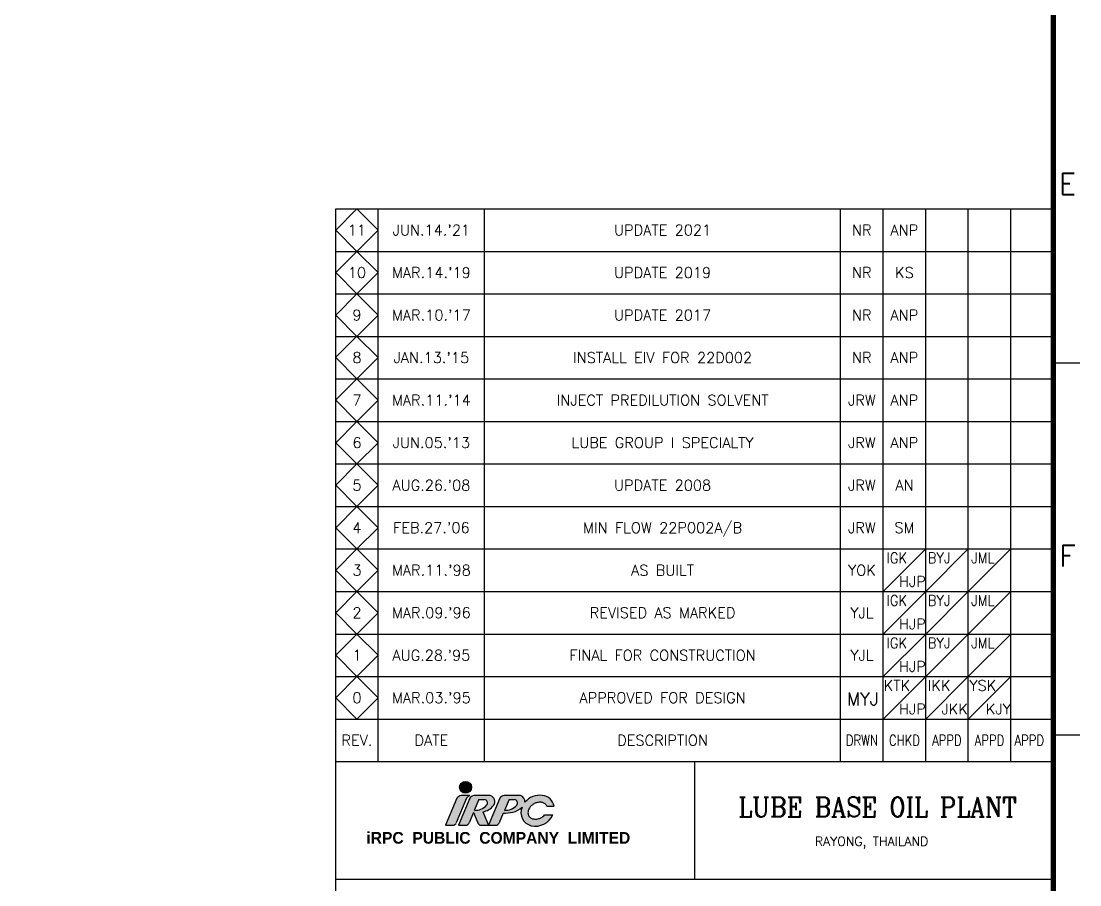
# Model space of a CAD drawing. Header units: millimetres. Extents: x 2699 to 3591, y 333 to 971.
# Drawn here: x 3371.9 to 3591, y 466.8 to 645.5 of the extents above; entities that cross this region are included whole.
import ezdxf
from ezdxf.enums import TextEntityAlignment as Align

# ---------------------------------------------------------------- set-up
doc = ezdxf.new("R2010")
doc.units = ezdxf.units.MM
for name, color, linetype in [('DIM', 7, 'Continuous'), ('DWGLMT', 6, 'Continuous'), ('TTBOX', 6, 'Continuous')]:
    doc.layers.add(name, color=color, linetype=linetype)
doc.styles.add('ROMANC', font='romanc', dxfattribs={"height": 1.5})
doc.styles.add('ROMANS', font='romans.shx')
doc.styles.add('S3', font='SIMPLEX')
doc.styles.get("Standard").update_dxf_attribs({"font": 'romans.shx'})
doc.styles.add('STYLE1', font='romab___.ttf')

# ---------------------------------------------------------------- blocks, each defined once
blk = doc.blocks.new('J1')
at = {"layer": 'TTBOX', "color": 7, "style": 'ROMANS'}
for s, p in [("MAR.09.'96", (18, -5)), ('REVISED AS MARKED', (61.5, -5))]:
    blk.add_text(s, height=2, dxfattribs=at).set_placement(p, align=Align.CENTER)
blk = doc.blocks.new('LOGO')
for color, points in [(1, [(177, 89, 1), (207.5, 89, 1)]), (161, [(319.8, 67.8), (315.6, 57.9), (318.2, 57.9, -0.578871), (323.5, 43, -0.129175), (304.6, 31.5), (301, 23, 0.024345), (314, 25.1, 0.053995), (324.4, 28.9), (339.3, 64.5, 0.114261), (333, 67.8)])]:
    blk.add_hatch(color=color).paths.add_polyline_path(points)
h = blk.add_hatch(color=154)
h.paths.add_polyline_path([(194.9, 61, -0.153555), (203.6, 67.8), (180.9, 67.8, 0.231513), (170, 61), (141, -8.2), (160.6, -8.2, 0.300013), (168.2, -2.6)])
h.paths.add_polyline_path([(173.9, -8.2), (193.6, -8.2, 0.300013), (201.2, -2.6), (212.5, 24.5), (223.9, -2.6, 0.300013), (231.5, -8.2), (251.2, -8.2), (236.7, 26.3, 0.195224), (264.2, 42.5, 0.542848), (255.7, 67.8), (213.9, 67.8, 0.231513), (202.9, 61)])
h.paths.add_polyline_path([(226.5, 57.9), (240.9, 57.9, -0.578871), (246.2, 43, -0.20446), (214.7, 29.8)], flags=16)
h.paths.add_polyline_path([(303.8, 57.9), (315.6, 57.9), (319.8, 67.8), (291.1, 67.8, 0.231513), (280.2, 61), (251.2, -8.2), (270.8, -8.2, 0.300013), (278.4, -2.6), (288.8, 22.2, 0.02257), (301, 23), (304.6, 31.5, -0.073348), (292, 29.8)])
h = blk.add_hatch(color=141)
edge = h.paths.add_edge_path()
edge.add_ellipse((377.3, 29), major_axis=(-38.2, -22.6), ratio=0.856342, start_angle=162.5909, end_angle=292.4263)
edge.add_arc((329, 52.4), 15.9, 353.5282, 409.5463)
edge.add_line((339.3, 64.5), (324.4, 28.9))
edge.add_arc((301.4, 75.3), 51.8, 296.3797, 313.7721)
edge.add_ellipse((377.3, 29), major_axis=(-38.2, -22.6), ratio=0.856342, start_angle=312.3483, end_angle=489.5099)
edge.add_line((416.5, 18.1), (395.2, 18.1))
edge.add_spline(control_points=[(395.2, 18.1), (394, 16.7), (392.6, 15.4), (389.4, 12.9), (387.7, 11.8), (384.8, 10.3), (383.7, 9.8), (380.9, 8.7), (379.3, 8.3), (375.8, 7.5), (373.9, 7.3), (370.2, 7.2), (368.4, 7.3), (365.1, 8), (363.6, 8.4), (359.9, 10), (358, 11.3), (355.9, 13.6), (355.3, 14.3), (354.3, 15.9), (353.9, 16.8), (353.2, 18.6), (352.9, 19.5), (352.4, 22.4), (352.3, 24.3), (352.8, 27.5), (353.1, 28.6), (353.7, 30.8), (354.2, 31.9), (355.6, 34.9), (356.8, 36.8), (358.9, 39.5), (359.7, 40.3), (361.4, 42), (362.3, 42.8), (364.3, 44.4), (365.5, 45.3), (368, 46.8), (369.3, 47.5), (372, 48.6), (373.3, 49.1), (376.1, 49.9), (377.5, 50.2), (380.2, 50.6), (381.5, 50.7), (384.1, 50.8), (385.4, 50.7), (387.8, 50.3), (388.9, 50.1), (391.1, 49.5), (392.1, 49.1), (394.4, 48), (395.6, 47.2), (397.7, 45.4), (398.6, 44.4), (399.9, 42.5), (400.4, 41.7), (400.8, 40.8)], knot_values=[3.032261, 3.032261, 3.032261, 3.032261, 3.236598, 3.236598, 3.445002, 3.445002, 3.578184, 3.578184, 3.751992, 3.751992, 3.967447, 3.967447, 4.182903, 4.182903, 4.398359, 4.398359, 4.760483, 4.760483, 4.928447, 4.928447, 5.096411, 5.096411, 5.264375, 5.264375, 5.56337, 5.56337, 5.712867, 5.712867, 5.862365, 5.862365, 6.112831, 6.112831, 6.238065, 6.238065, 6.363298, 6.363298, 6.514679, 6.514679, 6.66606, 6.66606, 6.817441, 6.817441, 6.969385, 6.969385, 7.12133, 7.12133, 7.273274, 7.273274, 7.425218, 7.425218, 7.577162, 7.577162, 7.803975, 7.803975, 8.030787, 8.030787, 8.207159, 8.207159, 8.207159, 8.207159], degree=3, periodic=0)
edge.add_line((400.8, 40.8), (419.5, 40.8))
at = {"color": 174}
for p, q in [((170, 61), (141, -8.2)), ((194.9, 61), (168.2, -2.6)), ((202.9, 61), (173.9, -8.2)), ((203.6, 67.8), (180.9, 67.8)), ((255.7, 67.8), (213.9, 67.8)), ((226.5, 57.9), (214.7, 29.8)), ((226.5, 57.9), (240.9, 57.9)), ((280.2, 61), (251.2, -8.2)), ((212.5, 24.5), (201.2, -2.6)), ((212.5, 24.5), (223.9, -2.6)), ((236.7, 26.3), (251.2, -8.2)), ((288.8, 22.2), (278.4, -2.6)), ((141, -8.2), (160.6, -8.2)), ((146.2, -8.2), (160.6, -8.2)), ((173.9, -8.2), (193.6, -8.2)), ((173.9, -8.2), (193.6, -8.2)), ((231.5, -8.2), (270.8, -8.2))]:
    blk.add_line(p, q, dxfattribs=at)
at = {"color": 154}
for p, q in [((333, 67.8), (291.1, 67.8)), ((303.8, 57.9), (292, 29.8)), ((303.8, 57.9), (318.2, 57.9))]:
    blk.add_line(p, q, dxfattribs=at)
at = {"color": 142}
for p, q in [((400.8, 40.8), (419.5, 40.8)), ((395.2, 18.1), (416.5, 18.1))]:
    blk.add_line(p, q, dxfattribs=at)
at = {"color": 1}
blk.add_circle((192.3, 89), 15.3, dxfattribs=at)
at = {"color": 174}
for centre, radius, start, end in [((182.4, 53.2), 14.7, 95.8965, 148.0368), ((210, 50.5), 18.4, 110.4459, 145.3653), ((215.4, 53.2), 14.7, 95.8965, 148.0368), ((239.3, 48.9), 9.14, 319.4745, 79.7359), ((251.8, 52.4), 15.9, 321.6388, 75.6198), ((215.1, 73.2), 43.5, 269.5945, 315.8162), ((230.4, 68.3), 42.5, 278.5054, 322.6916), ((160.2, 0.3), 8.58, 267.0056, 339.7941), ((193.1, 0.3), 8.58, 267.0056, 339.7941), ((232, 0.3), 8.58, 200.2059, 272.9944), ((270.4, 0.3), 8.58, 267.0056, 339.7941)]:
    blk.add_arc(centre, radius, start, end, dxfattribs=at)
at = {"color": 154}
for centre, radius, start, end in [((292.6, 53.2), 14.7, 95.8965, 148.0368), ((292.3, 73.2), 43.5, 269.5945, 315.8162), ((286, 157.2), 135, 271.186, 281.9362)]:
    blk.add_arc(centre, radius, start, end, dxfattribs=at)
at = {"color": 161}
for centre, radius, start, end in [((316.5, 48.9), 9.14, 319.4745, 79.7359), ((301.4, 75.3), 51.8, 284.0169, 313.7721)]:
    blk.add_arc(centre, radius, start, end, dxfattribs=at)
at = {"color": 142}
blk.add_arc((329, 52.4), 15.9, 353.5282, 75.6198, dxfattribs=at)
at = {"color": 141}
blk.add_ellipse((377.3, 29), major_axis=(-38.2, -22.6), ratio=0.856342, start_param=2.837746, end_param=5.103802, dxfattribs=at)
at = {"color": 142}
blk.add_ellipse((377.3, 29), major_axis=(-38.2, -22.6), ratio=0.856342, start_param=5.451506, end_param=8.54356, dxfattribs=at)
at = {"color": 141}
blk.add_open_spline([(400.8, 40.8), (400.4, 41.7), (399.9, 42.5), (398.6, 44.4), (397.7, 45.4), (395.6, 47.2), (394.4, 48), (392.1, 49.1), (391.1, 49.5), (388.9, 50.1), (387.8, 50.3), (385.4, 50.7), (384.1, 50.8), (381.5, 50.7), (380.2, 50.6), (377.5, 50.2), (376.1, 49.9), (373.3, 49.1), (372, 48.6), (369.3, 47.5), (368, 46.8), (365.5, 45.3), (364.3, 44.4), (362.3, 42.8), (361.4, 42), (359.7, 40.3), (358.9, 39.5), (356.8, 36.8), (355.6, 34.9), (354.2, 31.9), (353.7, 30.8), (353.1, 28.6), (352.8, 27.5), (352.3, 24.3), (352.4, 22.4), (352.9, 19.5), (353.2, 18.6), (353.9, 16.8), (354.3, 15.9), (355.3, 14.3), (355.9, 13.6), (358, 11.3), (359.9, 10), (363.6, 8.4), (365.1, 8), (368.4, 7.3), (370.2, 7.2), (373.9, 7.3), (375.8, 7.5), (379.3, 8.3), (380.9, 8.7), (383.7, 9.8), (384.8, 10.3), (387.7, 11.8), (389.4, 12.9), (392.6, 15.4), (394, 16.7), (395.2, 18.1)], degree=3, knots=[3.032261, 3.032261, 3.032261, 3.032261, 3.208633, 3.208633, 3.435445, 3.435445, 3.662257, 3.662257, 3.814202, 3.814202, 3.966146, 3.966146, 4.11809, 4.11809, 4.270034, 4.270034, 4.421979, 4.421979, 4.57336, 4.57336, 4.724741, 4.724741, 4.876122, 4.876122, 5.001355, 5.001355, 5.126589, 5.126589, 5.377055, 5.377055, 5.526553, 5.526553, 5.67605, 5.67605, 5.975045, 5.975045, 6.143009, 6.143009, 6.310973, 6.310973, 6.478936, 6.478936, 6.841061, 6.841061, 7.056516, 7.056516, 7.271972, 7.271972, 7.487428, 7.487428, 7.661236, 7.661236, 7.794418, 7.794418, 8.002821, 8.002821, 8.207159, 8.207159, 8.207159, 8.207159], dxfattribs=at)
blk = doc.blocks.new('12')
at = {"xscale": 0.0779999999999994, "yscale": 0.0779999999999994, "zscale": 0.0779999999999994}
blk.add_blockref('LOGO', (31.02, 7.87), dxfattribs=at)
at = {"color": 1, "style": 'STYLE1'}
blk.add_text('iRPC  PUBLIC  COMPANY  LIMITED', height=2.34, dxfattribs=at).set_placement((26.15, 3.52))

msp = doc.modelspace()

# ---------------------------------------------------------------- linework, layer by layer
for p, q in [((3559.122, 536.305), (3550.322, 527.505)), ((3567.922, 536.305), (3559.122, 527.505)), ((3576.722, 536.305), (3567.922, 527.505)), ((3559.122, 527.505), (3550.322, 518.705)), ((3567.922, 527.505), (3559.122, 518.705)), ((3576.722, 527.505), (3567.922, 518.705)), ((3559.122, 518.705), (3550.322, 509.905)), ((3567.922, 518.705), (3559.122, 509.905)), ((3576.722, 518.705), (3567.922, 509.905)), ((3559.122, 509.905), (3550.322, 501.105)), ((3567.922, 509.905), (3559.122, 501.105)), ((3576.722, 509.905), (3567.922, 501.105))]:
    msp.add_line(p, q)
at = {"color": 6, "const_width": 1.1}
msp.add_lwpolyline([(2700.022, 959.805), (3585.522, 959.805), (3585.522, 346.005), (2700.022, 346.005), (2700.022, 959.805)], dxfattribs=at)
at = {"layer": 'DIM', "color": 7}
for p, q in [((3585.522, 574.805), (3591.022, 574.805)), ((3585.522, 497.805), (3591.022, 497.805))]:
    msp.add_line(p, q, dxfattribs=at)
at = {"layer": 'DWGLMT', "color": 6}
msp.add_line((3437.022, 346.005), (3437.022, 606.705), dxfattribs=at)
at = {"layer": 'DWGLMT'}
for p, q in [((3511.272, 492.305), (3511.272, 467.964)), ((3437.022, 467.964), (3585.522, 467.964))]:
    msp.add_line(p, q, dxfattribs=at)
at = {"layer": 'TTBOX', "color": 7}
for p, q in [((3437.022, 606.705), (3585.522, 606.705)), ((3441.422, 606.705), (3437.022, 602.305)), ((3445.822, 602.305), (3441.422, 606.705)), ((3445.822, 492.305), (3445.822, 606.705)), ((3467.822, 492.305), (3467.822, 606.705)), ((3541.522, 492.305), (3541.522, 606.705)), ((3550.322, 492.305), (3550.322, 606.705)), ((3559.122, 492.305), (3559.122, 606.705)), ((3567.922, 492.305), (3567.922, 606.705)), ((3576.722, 492.305), (3576.722, 606.705)), ((3437.022, 602.305), (3441.422, 597.905)), ((3441.422, 597.905), (3445.822, 602.305)), ((3437.022, 597.905), (3585.522, 597.905)), ((3441.422, 597.905), (3437.022, 593.505)), ((3445.822, 593.505), (3441.422, 597.905)), ((3437.022, 593.505), (3441.422, 589.105)), ((3441.422, 589.105), (3445.822, 593.505)), ((3437.022, 589.105), (3585.522, 589.105)), ((3441.422, 589.105), (3437.022, 584.705)), ((3445.822, 584.705), (3441.422, 589.105)), ((3437.022, 584.705), (3441.422, 580.305)), ((3441.422, 580.305), (3445.822, 584.705)), ((3436.996, 575.931), (3441.396, 580.331)), ((3437.022, 580.305), (3585.522, 580.305)), ((3445.822, 575.905), (3441.422, 580.305)), ((3437.022, 575.905), (3441.422, 571.505)), ((3441.422, 571.505), (3445.822, 575.905)), ((3436.996, 567.131), (3441.396, 571.531)), ((3437.022, 571.505), (3585.522, 571.505)), ((3445.822, 567.105), (3441.422, 571.505)), ((3437.022, 567.105), (3441.422, 562.705)), ((3441.422, 562.705), (3445.822, 567.105)), ((3437.022, 562.705), (3585.522, 562.705)), ((3441.422, 562.705), (3437.022, 558.305)), ((3445.822, 558.305), (3441.422, 562.705)), ((3437.022, 558.305), (3441.422, 553.905)), ((3441.422, 553.905), (3445.822, 558.305)), ((3437.022, 553.905), (3585.522, 553.905)), ((3441.422, 553.905), (3437.022, 549.505)), ((3445.822, 549.505), (3441.422, 553.905)), ((3437.022, 549.505), (3441.422, 545.105)), ((3441.422, 545.105), (3445.822, 549.505)), ((3437.022, 545.105), (3585.522, 545.105)), ((3441.422, 545.105), (3437.022, 540.705)), ((3441.422, 545.105), (3437.022, 540.705)), ((3445.822, 540.705), (3441.422, 545.105)), ((3445.822, 540.705), (3441.422, 545.105)), ((3437.022, 540.705), (3441.422, 536.305)), ((3441.422, 536.305), (3445.822, 540.705)), ((3437.022, 536.305), (3585.522, 536.305)), ((3441.422, 536.305), (3437.022, 531.905)), ((3445.822, 531.905), (3441.422, 536.305)), ((3437.022, 531.905), (3441.422, 527.505)), ((3441.422, 527.505), (3445.822, 531.905)), ((3437.022, 527.505), (3585.522, 527.505)), ((3441.422, 527.505), (3437.022, 523.105)), ((3445.822, 523.105), (3441.422, 527.505)), ((3437.022, 523.105), (3441.422, 518.705)), ((3441.422, 518.705), (3445.822, 523.105)), ((3437.022, 518.705), (3585.522, 518.705)), ((3441.422, 518.705), (3437.022, 514.305)), ((3445.822, 514.305), (3441.422, 518.705)), ((3437.022, 514.305), (3441.422, 509.905)), ((3441.422, 509.905), (3445.822, 514.305)), ((3437.022, 509.905), (3585.522, 509.905)), ((3441.422, 509.905), (3437.022, 505.505)), ((3445.822, 505.505), (3441.422, 509.905)), ((3437.022, 505.505), (3441.422, 501.105)), ((3441.422, 501.105), (3445.822, 505.505)), ((3437.022, 501.105), (3585.522, 501.105)), ((3437.022, 492.305), (3585.522, 492.305))]:
    msp.add_line(p, q, dxfattribs=at)

# ---------------------------------------------------------------- block references
for name, p, xscale, yscale, zscale in [('J1', (3437.022, 527.505), 1.1, 1.1, 1.1), ('12', (3416.344, 471.666), 1.033423881769613, 1.033423881769613, 1.033423881769613)]:
    msp.add_blockref(name, p, dxfattribs=dict(xscale=xscale, yscale=yscale, zscale=zscale))

# ---------------------------------------------------------------- texts
at = {"style": 'ROMANC'}
msp.add_text('RAYONG, THAILAND', height=1.88734, dxfattribs=at).set_placement((3547.929, 475.494), align=Align.MIDDLE)
at = {"layer": 'DIM', "color": 2, "style": 'S3'}
for s, p in [('E', (3588.454, 611.859)), ('F', (3588.454, 534.859))]:
    msp.add_text(s, height=4.4, dxfattribs=at).set_placement(p, align=Align.MIDDLE)
at = {"layer": 'DWGLMT', "color": 2, "style": 'ROMANC', "width": 0.9}
msp.add_text('LUBE BASE OIL PLANT', height=4.0443, dxfattribs=at).set_placement((3549.144, 482.889), align=Align.MIDDLE)
at = {"layer": 'TTBOX', "color": 7}
for s, height, p in [('11', 2.2, (3441.422, 601.205)), ('NR', 2.2, (3545.922, 601.205)), ('ANP', 2.2, (3554.722, 601.205)), ('10', 2.2, (3441.422, 592.405)), ('NR', 2.2, (3545.922, 592.405)), ('KS', 2.2, (3554.722, 592.405)), ('9', 2.2, (3441.422, 583.605)), ('NR', 2.2, (3545.922, 583.605)), ('ANP', 2.2, (3554.722, 583.605)), ('6', 2.2, (3441.422, 557.205)), ('JRW', 2.2, (3545.922, 557.205)), ('ANP', 2.2, (3554.722, 557.205)), ('5', 2.2, (3441.422, 548.405)), ('JRW', 2.2, (3545.922, 548.405)), ('AN', 2.2, (3554.722, 548.405)), ('4', 2.2, (3441.422, 539.605)), ('JRW', 2.2, (3545.922, 539.605)), ('SM', 2.2, (3554.722, 539.605)), ('3', 2.2, (3441.422, 530.805)), ('YOK', 2.2, (3545.922, 530.805)), ('HJP', 2.2, (3556.364, 528.478)), ('2', 2.2, (3441.422, 522.005)), ('YJL', 2.2, (3545.922, 522.005)), ('HJP', 2.2, (3556.364, 519.678)), ('1', 2.2, (3441.422, 513.205)), ("AUG.28.'95", 2.2, (3456.822, 513.205)), ('FINAL FOR CONSTRUCTION', 2.2, (3504.672, 513.205)), ('YJL', 2.2, (3545.922, 513.205)), ('HJP', 2.2, (3556.364, 510.878)), ('KTK', 2.2, (3553.16, 506.941)), ('IKK', 2.2, (3561.914, 506.941)), ('YSK', 2.2, (3570.954, 506.941)), ('0', 2.2, (3441.422, 504.405)), ("MAR.03.'95", 2.2, (3456.822, 504.405)), ('APPROVED FOR DESIGN', 2.2, (3504.672, 504.405)), ('MYJ', 2.64, (3546.095, 503.938)), ('HJP', 2.2, (3556.364, 502.078)), ('JKK', 2.2, (3565.118, 502.078)), ('KJY', 2.2, (3574.158, 502.078)), ('REV.', 2.2, (3441.422, 495.605)), ('DATE', 2.2, (3456.822, 495.605)), ('DESCRIPTION', 2.2, (3504.672, 495.605))]:
    msp.add_text(s, height=height, dxfattribs=at).set_placement(p, align=Align.CENTER)
at = {"layer": 'TTBOX', "color": 7, "style": 'ROMANS'}
for s, p in [("JUN.14.'21", (3456.822, 601.205)), ('UPDATE 2021', (3504.672, 601.205)), ("MAR.14.'19", (3456.822, 592.405)), ('UPDATE 2019', (3504.672, 592.405)), ("MAR.10.'17", (3456.822, 583.605)), ('UPDATE 2017', (3504.672, 583.605)), ('8', (3441.422, 574.805)), ("JAN.13.'15", (3456.822, 574.805)), ('INSTALL EIV FOR 22D002', (3504.672, 574.805)), ('NR', (3545.922, 574.805)), ('ANP', (3554.722, 574.805)), ('7', (3441.422, 566.005)), ("MAR.11.'14", (3456.822, 566.005)), ('INJECT PREDILUTION SOLVENT', (3504.672, 566.005)), ('JRW', (3545.922, 566.005)), ('ANP', (3554.722, 566.005)), ("JUN.05.'13", (3456.822, 557.205)), ('LUBE GROUP I SPECIALTY', (3504.672, 557.205)), ("AUG.26.'08", (3456.822, 548.405)), ('UPDATE 2008', (3504.672, 548.405)), ("FEB.27.'06", (3456.822, 539.605)), ('MIN FLOW 22P002A/B', (3504.672, 539.605)), ("MAR.11.'98", (3456.822, 530.805)), ('AS BUILT', (3504.672, 530.805))]:
    msp.add_text(s, height=2.2, dxfattribs=at).set_placement(p, align=Align.CENTER)
at = {"layer": 'TTBOX', "color": 7}
for s, width, p in [('IGK', 0.9, (3553.16, 533.341)), ('BYJ', 0.9, (3561.914, 533.341)), ('JML', 0.9, (3570.954, 533.341)), ('IGK', 0.9, (3553.16, 524.541)), ('BYJ', 0.9, (3561.914, 524.541)), ('JML', 0.9, (3570.954, 524.541)), ('IGK', 0.9, (3553.16, 515.741)), ('BYJ', 0.9, (3561.914, 515.741)), ('JML', 0.9, (3570.954, 515.741)), ('DRWN', 0.8, (3545.922, 495.605)), ('CHKD', 0.8, (3554.722, 495.605)), ('APPD', 0.8, (3563.522, 495.605)), ('APPD', 0.8, (3572.322, 495.605)), ('APPD', 0.8, (3580.572, 495.605))]:
    msp.add_text(s, height=2.2, dxfattribs=dict(at, width=width)).set_placement(p, align=Align.CENTER)

doc.saveas('drawing.dxf')
